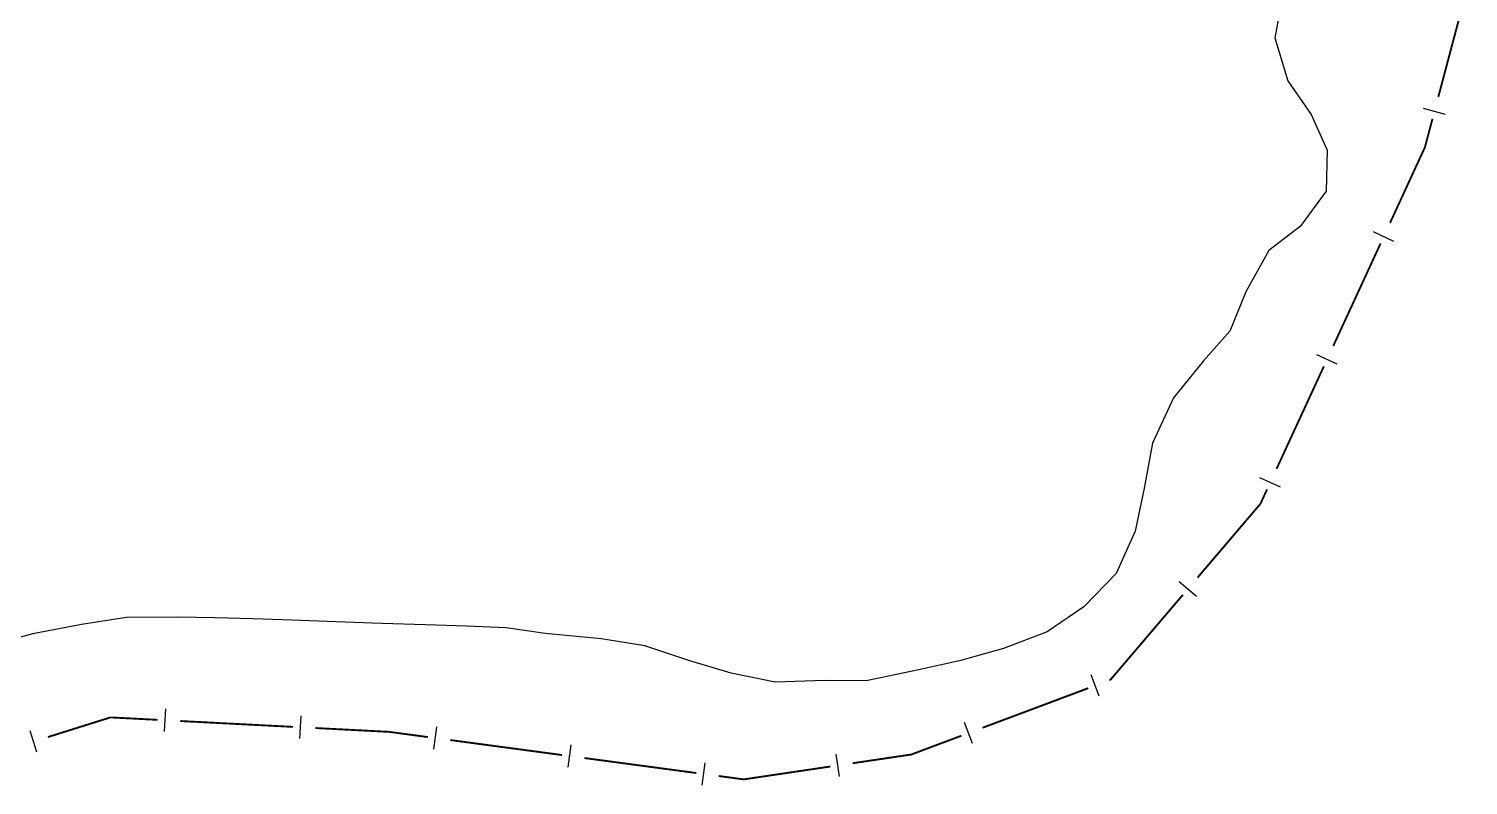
# Model space of a CAD drawing. Extents: x 205454 to 206599, y 4874260 to 4875179.
# Drawn here: x 206392.2 to 206583.5, y 4874684.7 to 4874785.2 of the extents above; entities that cross this region are included whole.
import ezdxf

# ---------------------------------------------------------------- set-up
doc = ezdxf.new("R2010")
doc.units = 0
doc.header["$LTSCALE"] = 1.5
doc.header["$MEASUREMENT"] = 0
doc.layers.add('HD-CURSO-PERENE', color=170, linetype='CONTINUOUS')
doc.layers.add('LM-LIM-SETORES-BAIRROS', color=250, linetype='CONTINUOUS')

msp = doc.modelspace()

# ---------------------------------------------------------------- linework, layer by layer
at = {"layer": 'HD-CURSO-PERENE', "linetype": 'Continuous'}
msp.add_polyline3d([(206558.773098, 4874789.139824, 2.554287), (206557.809235, 4874784.031628, 2.554287), (206559.540745, 4874778.332116, 2.554287), (206562.660029, 4874773.869088, 2.554287), (206564.799854, 4874769.104311, 2.554287), (206564.644274, 4874763.670231, 2.554287), (206561.197283, 4874758.973899, 2.554287), (206557.043484, 4874755.783212, 2.554287), (206553.973033, 4874750.289732, 2.554287), (206551.825152, 4874745.043137, 2.554287), (206548.336649, 4874741.129951, 2.554287), (206544.366544, 4874736.203508, 2.554287), (206541.549926, 4874730.186529, 2.554287), (206540.458377, 4874724.210409, 2.554287), (206539.243389, 4874718.468032, 2.554287), (206536.721678, 4874712.860905, 2.554287), (206532.417204, 4874708.41949, 2.554287), (206527.550667, 4874705.105887, 2.554287), (206521.770053, 4874702.878518, 2.554287), (206515.912783, 4874701.259285, 2.554287), (206510.293679, 4874700.003021, 2.554287), (206503.498538, 4874698.608215, 2.554287), (206498.006754, 4874698.635034, 2.554287), (206491.392891, 4874698.418552, 2.554287), (206485.546824, 4874699.585417, 2.554287), (206480.037029, 4874701.241227, 2.554287), (206474.086778, 4874703.256233, 2.554287), (206468.267947, 4874704.167131, 2.554287), (206460.840823, 4874704.875399, 2.554287), (206455.641821, 4874705.631455, 2.554287), (206450.369459, 4874705.86989, 2.554287), (206444.903958, 4874706.023976, 2.554287), (206439.127664, 4874706.207596, 2.554287), (206432.977027, 4874706.437861, 2.554287), (206427.185064, 4874706.63773, 2.554287), (206421.975813, 4874706.835113, 2.554287), (206416.964752, 4874706.957083, 2.554287), (206411.905223, 4874707.047988, 2.554287), (206405.166457, 4874706.985441, 2.554287), (206399.170886, 4874706.095206, 2.554287), (206392.697741, 4874704.846304, 2.554287), (206386.55274, 4874703.208289, 2.554287)], dxfattribs=at)
at = {"layer": 'LM-LIM-SETORES-BAIRROS', "const_width": 0.25}
for points in [[(206579.551085, 4874776.188565), (206583.402946, 4874790.68557)], [(206577.77081, 4874769.488259), (206578.780712, 4874773.289164)], [(206573.133002, 4874759.439675), (206577.742642, 4874769.427228)], [(206577.742642, 4874769.427228), (206577.77081, 4874769.488259)], [(206565.589955, 4874743.096406), (206571.875827, 4874756.715797)], [(206558.046908, 4874726.753137), (206564.33278, 4874740.372528)], [(206555.905266, 4874722.112914), (206556.789733, 4874724.029259)], [(206547.543476, 4874712.303891), (206555.328286, 4874721.436072)], [(206555.328286, 4874721.436072), (206555.905266, 4874722.112914)], [(206535.957752, 4874698.712945), (206545.597274, 4874710.020846)], [(206535.825693, 4874698.663448), (206535.957752, 4874698.712945)], [(206518.970713, 4874692.346041), (206533.01653, 4874697.610547)], [(206394.728272, 4874691.119012), (206402.361444, 4874693.513732)], [(206402.361444, 4874693.513732), (206403.038261, 4874693.726067)], [(206403.038261, 4874693.726067), (206409.320491, 4874693.400563)], [(206412.316472, 4874693.24533), (206427.296378, 4874692.469169)], [(206430.292359, 4874692.313936), (206439.280302, 4874691.848239)], [(206439.280302, 4874691.848239), (206440.056244, 4874691.808037)], [(206440.056244, 4874691.808037), (206445.233033, 4874691.11466)], [(206448.20648, 4874690.716398), (206463.073715, 4874688.725087)], [(206509.485751, 4874688.790986), (206516.16155, 4874691.293139)], [(206466.047162, 4874688.326825), (206480.914397, 4874686.335514)], [(206501.700037, 4874687.637547), (206508.624461, 4874688.663388)], [(206508.624461, 4874688.663388), (206509.485751, 4874688.790986)], [(206487.214995, 4874685.491615), (206498.732427, 4874687.197901)], [(206483.887844, 4874685.937251), (206486.861291, 4874685.538989)], [(206486.861291, 4874685.538989), (206487.214995, 4874685.491615)]]:
    msp.add_lwpolyline(points, dxfattribs=at)
at = {"layer": 'LM-LIM-SETORES-BAIRROS'}
for points in [[(206580.487204, 4874773.870445), (206577.587802, 4874774.640817)], [(206573.656825, 4874756.995169), (206570.932947, 4874758.252344)], [(206566.113778, 4874740.6519), (206563.389899, 4874741.909075)], [(206558.57073, 4874724.308631), (206555.846852, 4874725.565806)], [(206547.387531, 4874709.80876), (206545.104485, 4874711.754962)], [(206534.479369, 4874696.556933), (206533.426467, 4874699.366096)], [(206410.241535, 4874691.850828), (206410.396767, 4874694.846809)], [(206428.217422, 4874690.919434), (206428.372654, 4874693.915415)], [(206446.02505, 4874689.495183), (206446.423313, 4874692.46863)], [(206517.624388, 4874690.239525), (206516.571487, 4874693.048688)], [(206393.268989, 4874689.089112), (206392.370969, 4874691.951551)], [(206463.865733, 4874687.105609), (206464.263995, 4874690.079056)], [(206499.941453, 4874685.860645), (206499.501807, 4874688.828255)], [(206481.706415, 4874684.716036), (206482.104677, 4874687.689483)]]:
    msp.add_lwpolyline(points, dxfattribs=at)

doc.saveas('drawing.dxf')
